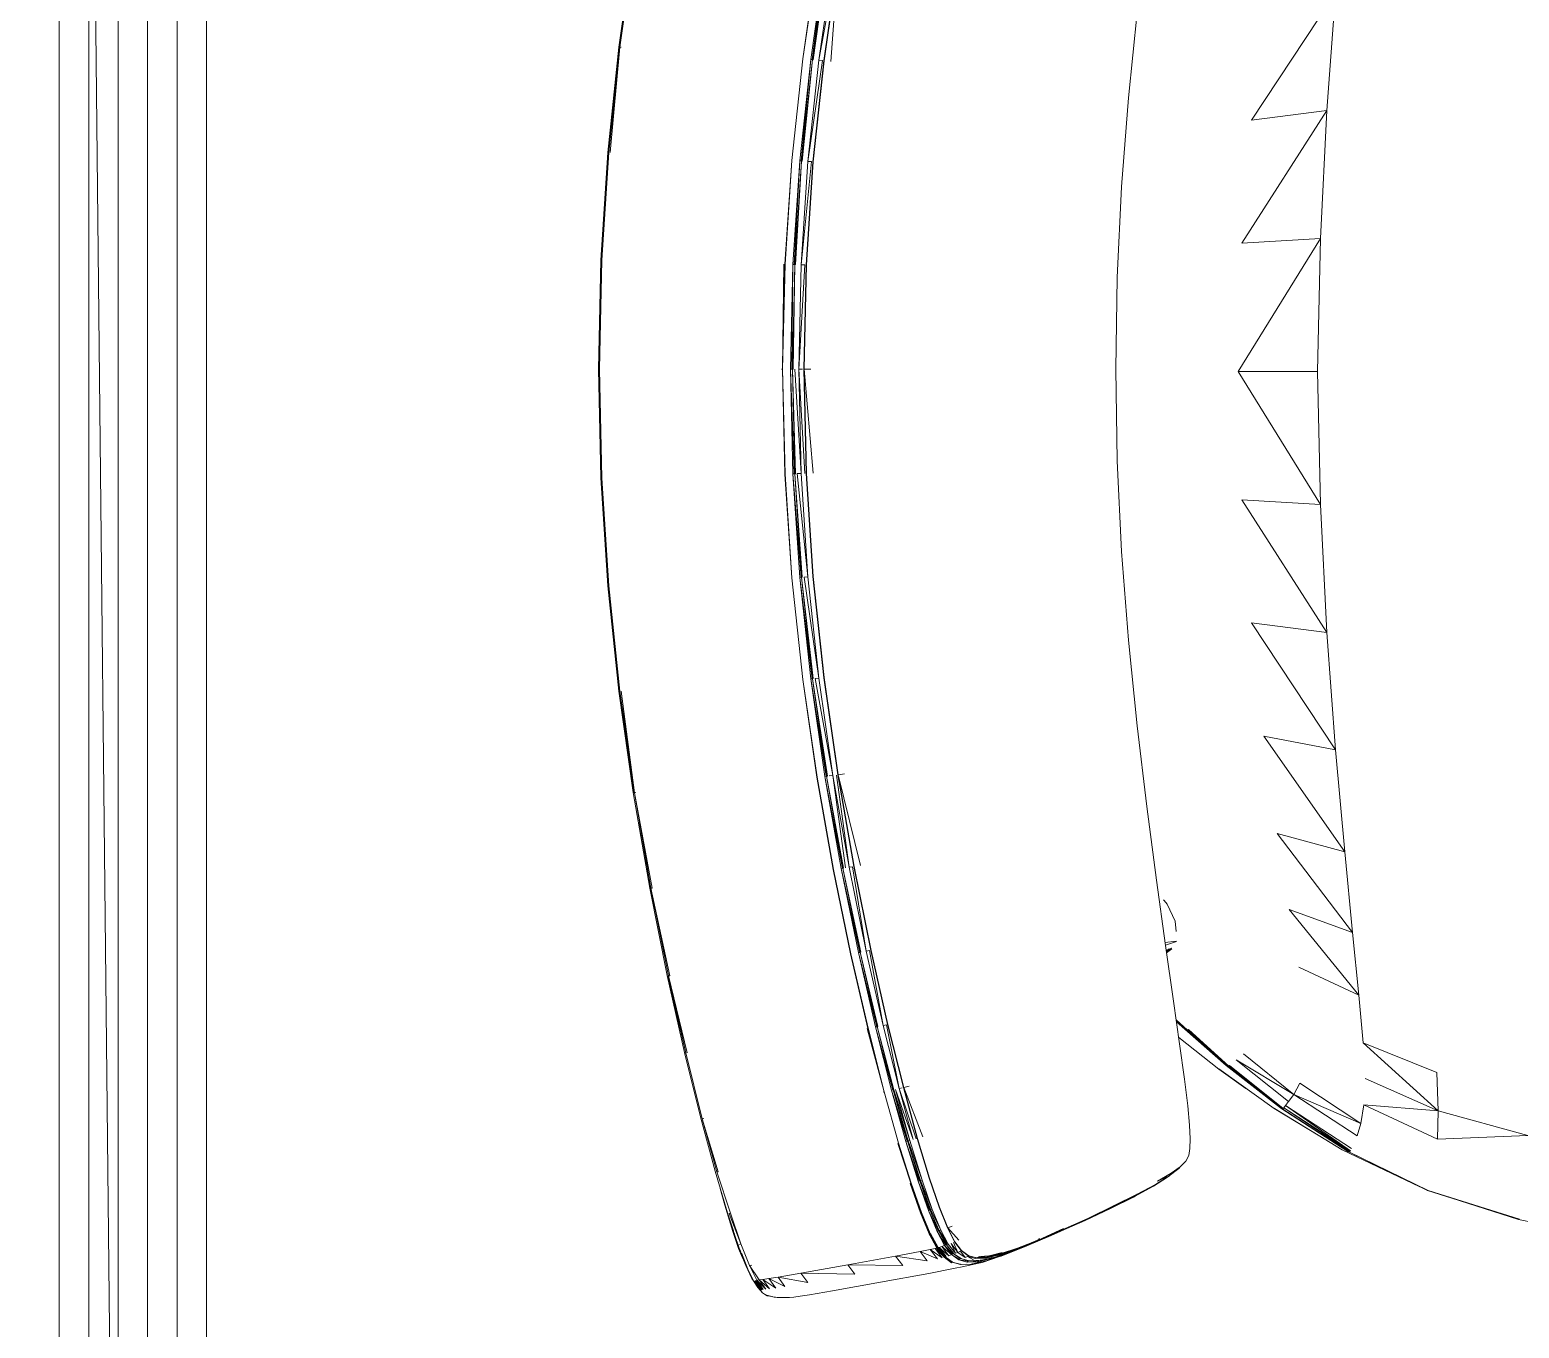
# Model space of a CAD drawing. Header units: millimetres. Extents: x 233224 to 234067, y -13631 to -11613.
# Drawn here: x 233249.7 to 233300.3, y -13433.5 to -13389.4 of the extents above; entities that cross this region are included whole.
import ezdxf

# ---------------------------------------------------------------- set-up
doc = ezdxf.new("R2010")
doc.units = ezdxf.units.MM
doc.header["$MEASUREMENT"] = 0
doc.set_wipeout_variables(frame=1)
doc.linetypes.add('Wipeout_Contour', pattern=[1000, 0, -1000])
for name, color, linetype, lineweight, true_color in [('2D Drafting - General_Pen_No__4', 7, 'Continuous', 20, 0x029e21), ('Interior - Furniture _Pen_No__4', 7, 'Continuous', 20, 0x029e21), ('Structural - Bearing_Pen_No__87', 7, 'Continuous', 20, 0x6a6a6a)]:
    doc.layers.add(name, color=color, linetype=linetype, lineweight=lineweight, true_color=true_color)
doc.layers.add('Interior - Furniture', color=7, linetype='Continuous')
doc.layers.add('Structural - Bearing', color=7, linetype='Continuous')

# ---------------------------------------------------------------- blocks, each defined once
blk = doc.blocks.new('Wall_26', base_point=(226008.48, -1398.43))
at = {"color": 254, "linetype": 'Wipeout_Contour', "lineweight": 0, "ltscale": 904598.672027}
blk.add_wipeout([(225958.48, -1398.43), (225958.48, -12902.14), (225968.48, -12902.14), (225968.48, -1398.43)], dxfattribs=at).dxf.layer = 'Structural - Bearing'
at = {"layer": 'Structural - Bearing_Pen_No__87', "linetype": 'Continuous', "flags": 128}
blk.add_lwpolyline([(225958.48, -1398.43), (225958.48, -12902.14)], dxfattribs=at)
at = {"color": 254, "linetype": 'Wipeout_Contour', "lineweight": 0, "ltscale": 904638.639123}
blk.add_wipeout([(225968.48, -1398.43), (225968.48, -12902.14), (225978.48, -12902.14), (225978.48, -1398.43)], dxfattribs=at).dxf.layer = 'Structural - Bearing'
at = {"layer": 'Structural - Bearing_Pen_No__87', "linetype": 'Continuous'}
blk.add_line((225968.48, -1398.43), (225968.48, -12902.14), dxfattribs=at)
at = {"color": 254, "linetype": 'Wipeout_Contour', "lineweight": 0, "ltscale": 904678.606221}
blk.add_wipeout([(225978.48, -1398.43), (225978.48, -12902.14), (225988.48, -12902.14), (225988.48, -1398.43)], dxfattribs=at).dxf.layer = 'Structural - Bearing'
at = {"layer": 'Structural - Bearing_Pen_No__87', "linetype": 'Continuous'}
blk.add_line((225978.48, -1398.43), (225978.48, -12902.14), dxfattribs=at)
at = {"color": 254, "linetype": 'Wipeout_Contour', "lineweight": 0, "ltscale": 904718.573323}
blk.add_wipeout([(225988.48, -1398.43), (225988.48, -12902.14), (225998.48, -12902.14), (225998.48, -1398.43)], dxfattribs=at).dxf.layer = 'Structural - Bearing'
at = {"layer": 'Structural - Bearing_Pen_No__87', "linetype": 'Continuous'}
blk.add_line((225988.48, -1398.43), (225988.48, -12902.14), dxfattribs=at)
at = {"color": 254, "linetype": 'Wipeout_Contour', "lineweight": 0, "ltscale": 904758.540427}
blk.add_wipeout([(225998.48, -1398.43), (225998.48, -12902.14), (226008.48, -12902.14), (226008.48, -1398.43)], dxfattribs=at).dxf.layer = 'Structural - Bearing'
at = {"layer": 'Structural - Bearing_Pen_No__87', "linetype": 'Continuous'}
blk.add_line((225998.48, -1398.43), (225998.48, -12902.14), dxfattribs=at)
at = {"layer": 'Structural - Bearing_Pen_No__87', "linetype": 'Continuous', "flags": 128}
blk.add_lwpolyline([(226008.48, -12902.14), (226008.48, -1398.43)], dxfattribs=at)
blk = doc.blocks.new('berjer kolsuz')
at = {"layer": 'Interior - Furniture _Pen_No__4', "linetype": 'Continuous'}
for p, q in [((-73.06, 263.98), (-108.91, 260.2)), ((-73.06, 263.98), (-108.91, 260.46)), ((-108.89, 260.57), (-73.05, 264.35)), ((-36.45, 266.34), (-73.06, 263.98)), ((-36.45, 266.34), (-73.06, 264.24)), ((-73.06, 263.98), (-73.06, 264.24)), ((-73.05, 264.35), (-36.44, 266.71)), ((0.55, 267.17), (-36.45, 266.34)), ((0.55, 267.17), (-36.45, 266.6)), ((-36.45, 266.6), (-36.45, 266.34)), ((-36.44, 266.71), (0.55, 267.54)), ((0.55, 267.54), (37.53, 266.71)), ((0.55, 267.43), (0.55, 267.17)), ((37.53, 266.34), (0.55, 267.17)), ((0.55, 267.17), (37.53, 266.6)), ((37.53, 266.71), (74.14, 264.35)), ((37.53, 266.34), (37.53, 266.6)), ((74.15, 263.98), (37.53, 266.34)), ((74.15, 264.24), (37.53, 266.34)), ((74.14, 264.35), (109.98, 260.57)), ((74.14, 263.53), (110, 260.2)), ((74.15, 263.98), (74.15, 264.24)), ((74.15, 263.98), (110, 260.46)), ((74.15, 263.98), (110, 260.2)), ((-108.91, 260.2), (-143.39, 255.32)), ((-143.39, 255.32), (-108.9, 259.74)), ((-108.91, 260.2), (-143.38, 255.59)), ((-143.36, 255.71), (-108.89, 260.57)), ((-108.91, 260.46), (-108.91, 260.2)), ((109.98, 260.57), (144.44, 255.71)), ((110, 260.2), (109.99, 259.74)), ((110, 260.2), (144.47, 255.32)), ((-175.86, 249.68), (-143.39, 255.32)), ((-143.39, 255.32), (-175.84, 249.22)), ((-175.83, 250.08), (-143.36, 255.71)), ((-153.53, 253.95), (-175.78, 250.1)), ((-143.37, 254.86), (-143.39, 255.32)), ((-205.59, 243.7), (-175.86, 249.68)), ((-205.57, 243.24), (-175.86, 249.68)), ((-205.49, 244.14), (-175.78, 250.1)), ((-175.86, 249.68), (-175.84, 249.22)), ((-205.58, 243.98), (-231.82, 237.79)), ((-205.59, 243.7), (-231.82, 237.79)), ((-205.59, 243.7), (-231.79, 237.32)), ((-205.49, 244.14), (-231.68, 238.27)), ((-205.59, 243.7), (-205.57, 243.24)), ((-254, 232.75), (-231.68, 238.27)), ((-231.82, 237.79), (-231.8, 238.08)), ((-231.82, 237.79), (-254.17, 232.24)), ((-286.16, 223.7), (-272.04, 227.9)), ((-272.24, 227.33), (-254.17, 232.24)), ((-254.17, 232.24), (-272.21, 226.85)), ((-254, 232.75), (-272.04, 227.9)), ((-254.14, 231.76), (-254.17, 232.24)), ((-286.38, 223.1), (-296.72, 219.12)), ((-292.53, 221.87), (-283.56, 224.57)), ((-283.47, 224.59), (-292.4, 221.84)), ((-286.8, 223.5), (-292.4, 221.84)), ((-292.27, 221.68), (-286.16, 223.7)), ((-285.78, 223.83), (-290.01, 222.46)), ((-286.38, 223.1), (-286.31, 222.63)), ((-286.31, 222.63), (-272.24, 227.33)), ((-285.78, 223.83), (-286.16, 223.7)), ((-281.52, 225.08), (-285.78, 223.83)), ((-277.91, 226.16), (-283.56, 224.57)), ((-283.47, 224.59), (-283.42, 224.53)), ((-272.24, 227.33), (-272.21, 226.85)), ((-303.21, 217.82), (-308.45, 215.4)), ((-307.69, 215.79), (-303.21, 217.82)), ((-305.82, 216.5), (-299.76, 218.96)), ((-296.72, 219.12), (-304.11, 216.2)), ((-300.72, 218.67), (-304.03, 217.41)), ((-304.03, 217.41), (-301.32, 218.46)), ((-304.03, 217.41), (-303.21, 217.82)), ((-301.6, 218.42), (-303.21, 217.82)), ((-301.42, 218.52), (-301.68, 218.37)), ((-298.25, 219.92), (-301.42, 218.52)), ((-301.42, 218.52), (-298.52, 219.62)), ((-300.27, 218.8), (-301.42, 218.52)), ((-298.52, 219.62), (-299.29, 219.13)), ((-298.52, 219.62), (-292.4, 221.84)), ((-292.8, 221.51), (-298.52, 219.62)), ((-296.66, 220.4), (-298.52, 219.62)), ((-298.25, 219.92), (-298.52, 219.62)), ((-298.25, 219.92), (-292.53, 221.87)), ((-296.66, 220.4), (-298.25, 219.92)), ((-297.2, 219.89), (-296.73, 220.18)), ((-296.72, 219.12), (-296.89, 219.55)), ((-296.72, 219.12), (-286.31, 222.63)), ((-296.66, 220.4), (-292.53, 221.87)), ((-292.4, 221.84), (-296.66, 220.4)), ((-293.29, 221.33), (-292.8, 221.51)), ((-292.87, 221.46), (-292.8, 221.51)), ((-292.8, 221.51), (-292.4, 221.84)), ((-292.8, 221.51), (-292.36, 221.64)), ((-292.4, 221.84), (-292.53, 221.87)), ((-292.1, 221.73), (-292.36, 221.65)), ((-311.5, 213.36), (-313.3, 211.79)), ((-312.75, 212.28), (-311.5, 213.36)), ((-310.2, 214.12), (-312.73, 212.19)), ((-312.73, 212.19), (-311.5, 213.36)), ((-309.54, 214.34), (-312.44, 212.24)), ((-312.44, 212.24), (-310.2, 214.12)), ((-312.3, 212.01), (-309.54, 214.34)), ((-312.3, 212.01), (-309.25, 214.17)), ((-312.23, 211.52), (-309.25, 214.17)), ((-309.09, 213.74), (-312.23, 211.52)), ((-312.15, 210.67), (-309.09, 213.74)), ((-308.96, 212.92), (-312.15, 210.67)), ((-312, 209.35), (-308.96, 212.92)), ((-309.66, 214.63), (-311.5, 213.36)), ((-311.5, 213.36), (-310.2, 214.12)), ((-310.2, 214.12), (-309.54, 214.34)), ((-304.03, 217.41), (-309.66, 214.63)), ((-308.45, 215.4), (-309.66, 214.63)), ((-309.54, 214.34), (-309.25, 214.17)), ((-309.25, 214.17), (-309.09, 213.74)), ((-309.09, 213.74), (-304.11, 216.2)), ((-309.09, 213.74), (-308.96, 212.92)), ((-304.11, 216.2), (-308.96, 212.92)), ((-308.96, 212.92), (-308.78, 211.63)), ((-308.45, 215.4), (-304.03, 217.41)), ((-307.69, 215.79), (-308.45, 215.4)), ((-305.82, 216.5), (-304.03, 217.41)), ((-303.95, 215.4), (-304.11, 216.2)), ((-314.87, 207.38), (-314.79, 207.79)), ((-314.18, 210.27), (-314.79, 207.79)), ((-314.32, 210.14), (-314.62, 208.48)), ((-314.41, 209.81), (-314.48, 209.2)), ((-314.41, 209.81), (-314.32, 210.14)), ((-314.32, 210.14), (-313.79, 211.13)), ((-313.79, 211.13), (-313.3, 211.79)), ((-313.3, 211.79), (-312.75, 212.28)), ((-308.78, 211.63), (-312, 209.35)), ((-311.71, 207.28), (-308.78, 211.63)), ((-311.71, 207.28), (-308.48, 209.58)), ((-311.22, 204.18), (-308.48, 209.58)), ((-308.78, 211.63), (-308.48, 209.58)), ((-308.48, 209.58), (-307.99, 206.5)), ((-314.93, 206.76), (-314.87, 207.38)), ((-314.92, 205.82), (-314.93, 206.76)), ((-314.92, 205.82), (-314.88, 202.61)), ((-314.88, 202.61), (-314.79, 201.17)), ((-307.99, 206.5), (-311.22, 204.18)), ((-309.87, 196.42), (-307.99, 206.5)), ((-307.99, 206.5), (-306.64, 198.78)), ((-35.1, 204.21), (-70.37, 201.86)), ((-70.36, 201.78), (-35.1, 204.21)), ((-35.09, 204.12), (-70.36, 201.78)), ((-35.1, 204.21), (0.55, 205.03)), ((-35.1, 204.21), (-35.09, 204.12)), ((0.55, 205.03), (-35.09, 204.12)), ((0.55, 204.94), (-35.09, 204.12)), ((0.55, 205.3), (0.55, 205.03)), ((36.18, 204.21), (0.55, 205.03)), ((0.55, 205.03), (36.19, 204.48)), ((0.55, 205.03), (0.55, 204.94)), ((36.18, 204.12), (0.55, 204.94)), ((0.55, 204.94), (36.18, 204.21)), ((36.18, 204.21), (71.45, 201.86)), ((36.18, 204.21), (36.18, 204.12)), ((71.44, 201.78), (36.18, 204.12)), ((71.45, 201.86), (36.18, 204.12)), ((-314.53, 199), (-314.79, 201.17)), ((-314.53, 199), (-314.05, 195.82)), ((-306.64, 198.78), (-309.87, 196.42)), ((-306.98, 180.38), (-306.64, 198.78)), ((-306.64, 198.78), (-303.79, 182.77)), ((-104.92, 198.13), (-138.16, 193.31)), ((-138.15, 193.22), (-104.92, 198.13)), ((-104.91, 198.04), (-138.15, 193.22)), ((-104.92, 198.13), (-70.37, 201.86)), ((-104.92, 198.13), (-104.91, 198.04)), ((-70.37, 201.86), (-104.91, 198.04)), ((-70.36, 201.78), (-104.91, 198.04)), ((-104.69, 195.38), (-70.21, 199.11)), ((-70.21, 199.11), (-104.65, 194.93)), ((-104.64, 194.76), (-70.17, 198.48)), ((-70.17, 198.48), (-104.61, 194.53)), ((-70.12, 197.64), (-104.44, 192.64)), ((-70.36, 201.78), (-70.37, 201.86)), ((-70.21, 199.11), (-35.01, 201.43)), ((-70.21, 199.11), (-70.18, 198.64)), ((-70.18, 198.64), (-35.01, 201.43)), ((-70.17, 198.48), (-34.99, 200.8)), ((-70.17, 198.48), (-70.16, 198.25)), ((-70.16, 198.25), (-34.99, 200.8)), ((-70.12, 197.64), (-70.04, 196.34)), ((-70.04, 196.34), (-34.97, 199.96)), ((-34.93, 198.65), (-70.04, 196.34)), ((-35.01, 201.43), (0.55, 202.25)), ((-35.01, 201.43), (-35, 200.97)), ((0.55, 202.25), (-35, 200.97)), ((-34.99, 200.8), (0.55, 201.62)), ((0.55, 201.62), (-34.99, 200.57)), ((-34.99, 200.57), (-34.99, 200.8)), ((-34.93, 198.65), (-34.97, 199.96)), ((0.55, 200.78), (-34.93, 198.65)), ((-34.93, 198.65), (0.55, 199.47)), ((0.55, 199.47), (-34.89, 197.41)), ((-34.88, 196.94), (0.55, 197.75)), ((0.55, 197.75), (-34.88, 196.84)), ((-34.88, 196.84), (0.55, 197.64)), ((0.55, 197.64), (-34.8, 194.55)), ((0.55, 202.25), (36.09, 201.43)), ((0.55, 202.25), (0.55, 201.79)), ((0.55, 201.79), (36.09, 201.43)), ((0.55, 201.38), (0.55, 201.62)), ((0.55, 201.62), (36.08, 200.8)), ((0.55, 201.38), (36.08, 200.8)), ((0.55, 199.47), (36.02, 198.65)), ((35.98, 197.41), (0.55, 199.47)), ((0.55, 199.47), (0.55, 198.22)), ((0.55, 197.64), (0.55, 197.75)), ((0.55, 197.75), (35.96, 196.94)), ((0.55, 195.35), (0.55, 197.64)), ((35.96, 196.84), (0.55, 197.64)), ((0.55, 197.64), (35.96, 196.94)), ((36.02, 198.65), (35.98, 197.41)), ((36.02, 198.65), (71.12, 196.34)), ((71.06, 195.11), (36.02, 198.65)), ((36.09, 201.43), (36.08, 200.97)), ((71.29, 199.11), (36.08, 200.97)), ((36.08, 200.57), (36.08, 200.8)), ((36.08, 200.8), (71.27, 198.48)), ((71.27, 198.48), (36.08, 200.57)), ((36.09, 201.43), (71.29, 199.11)), ((71.27, 198.48), (71.25, 198.25)), ((71.25, 198.25), (105.72, 194.76)), ((71.27, 198.48), (105.72, 194.76)), ((71.29, 199.11), (71.28, 198.64)), ((71.28, 198.64), (105.77, 195.38)), ((71.29, 199.11), (105.77, 195.38)), ((71.44, 201.78), (71.45, 201.86)), ((106, 198.04), (71.44, 201.78)), ((71.44, 201.78), (106, 198.13)), ((106, 198.13), (71.45, 201.86)), ((106, 198.13), (139.24, 193.31)), ((106, 198.13), (106, 198.04)), ((139.24, 193.22), (106, 198.04)), ((139.24, 193.31), (106, 198.04)), ((-312.69, 187.95), (-314.05, 195.82)), ((-169.48, 187.75), (-138.16, 193.31)), ((-138.16, 193.31), (-169.47, 187.66)), ((-138.15, 193.22), (-169.47, 187.66)), ((-138.15, 193.22), (-138.16, 193.31)), ((-137.85, 190.59), (-104.69, 195.38)), ((-137.81, 190.15), (-104.69, 195.38)), ((-137.79, 189.98), (-104.64, 194.76)), ((-137.76, 189.74), (-104.64, 194.76)), ((-137.52, 187.89), (-104.56, 193.93)), ((-104.44, 192.64), (-137.52, 187.89)), ((-104.69, 195.38), (-104.65, 194.93)), ((-104.61, 194.53), (-104.64, 194.76)), ((-104.44, 192.64), (-104.56, 193.93)), ((-104.44, 192.64), (-70.04, 196.34)), ((-104.3, 190.96), (-69.95, 194.64)), ((-69.95, 194.64), (-104.28, 190.85)), ((-104.28, 190.85), (-69.94, 194.53)), ((-69.95, 194.64), (-34.88, 196.94)), ((-69.95, 194.64), (-69.94, 194.53)), ((-69.94, 194.53), (-34.88, 196.94)), ((-34.88, 196.84), (-69.94, 194.53)), ((-34.88, 196.84), (-34.88, 196.94)), ((35.96, 196.84), (35.96, 196.94)), ((35.96, 196.94), (71.03, 194.64)), ((71.03, 194.64), (35.96, 196.84)), ((35.96, 196.84), (71.02, 194.53)), ((71.03, 194.64), (71.02, 194.53)), ((105.37, 190.85), (71.02, 194.53)), ((71.02, 194.53), (105.38, 190.96)), ((71.03, 194.64), (105.38, 190.96)), ((71.06, 195.11), (71.12, 196.34)), ((71.12, 196.34), (105.52, 192.64)), ((105.42, 191.42), (71.12, 196.34)), ((105.52, 192.64), (105.42, 191.42)), ((105.52, 192.64), (138.62, 187.89)), ((138.48, 186.68), (105.52, 192.64)), ((105.7, 194.53), (105.72, 194.76)), ((138.87, 189.98), (105.7, 194.53)), ((105.72, 194.76), (138.87, 189.98)), ((105.77, 195.38), (105.74, 194.93)), ((138.94, 190.59), (105.74, 194.93)), ((105.77, 195.38), (138.94, 190.59)), ((-312.69, 187.95), (-309.74, 171.73)), ((-198.16, 181.75), (-169.48, 187.75)), ((-169.48, 187.75), (-198.16, 181.83)), ((-169.47, 187.66), (-198.16, 181.75)), ((-169.48, 187.75), (-169.47, 187.66)), ((-169.1, 185.05), (-137.85, 190.59)), ((-137.85, 190.59), (-169.04, 184.61)), ((-169.03, 184.45), (-137.79, 189.98)), ((-137.79, 189.98), (-168.99, 184.22)), ((-168.89, 183.63), (-137.52, 187.89)), ((-168.72, 182.38), (-137.52, 187.89)), ((-137.85, 190.59), (-137.81, 190.15)), ((-137.79, 189.98), (-137.76, 189.74)), ((-137.68, 189.15), (-137.52, 187.89)), ((-137.34, 186.22), (-104.3, 190.96)), ((-137.33, 186.12), (-104.3, 190.96)), ((-104.28, 190.85), (-137.33, 186.12)), ((-104.28, 190.85), (-104.3, 190.96)), ((138.41, 186.12), (105.14, 188.61)), ((105.37, 190.85), (105.38, 190.96)), ((138.43, 186.22), (105.37, 190.85)), ((105.37, 190.85), (138.41, 186.12)), ((105.38, 190.96), (138.43, 186.22)), ((-303.79, 182.77), (-306.98, 180.38)), ((-304.04, 164.14), (-303.79, 182.77)), ((-303.79, 182.77), (-300.88, 166.56)), ((-197.72, 179.17), (-169.1, 185.05)), ((-197.66, 178.74), (-169.1, 185.05)), ((-197.63, 178.58), (-169.03, 184.45)), ((-197.58, 178.35), (-169.03, 184.45)), ((-197.27, 176.56), (-168.72, 182.38)), ((-169.1, 185.05), (-169.04, 184.61)), ((-168.99, 184.22), (-169.03, 184.45)), ((-137.38, 186.68), (-168.72, 182.38)), ((-168.72, 182.38), (-168.54, 181.2)), ((-168.48, 180.76), (-137.34, 186.22)), ((-137.34, 186.22), (-168.46, 180.66)), ((-168.46, 180.66), (-137.33, 186.12)), ((-137.33, 186.12), (-168.1, 178.51)), ((-137.33, 186.12), (-137.34, 186.22)), ((-137.03, 183.92), (-137.33, 186.12)), ((-223.48, 175.98), (-198.16, 181.83)), ((-198.16, 181.83), (-223.46, 175.9)), ((-198.16, 181.75), (-223.46, 175.9)), ((-222.98, 173.36), (-197.72, 179.17)), ((-197.72, 179.17), (-222.9, 172.94)), ((-222.87, 172.78), (-197.63, 178.58)), ((-197.63, 178.58), (-222.82, 172.56)), ((-198.16, 181.75), (-198.16, 181.83)), ((-197.72, 179.17), (-197.66, 178.74)), ((-197.63, 178.58), (-197.58, 178.35)), ((-168.54, 181.2), (-197.27, 176.56)), ((-197, 174.97), (-168.48, 180.76)), ((-196.97, 174.87), (-168.48, 180.76)), ((-168.46, 180.66), (-196.97, 174.87)), ((-168.46, 180.66), (-168.48, 180.76)), ((-245.04, 170.48), (-223.53, 176.24)), ((-223.48, 175.98), (-245.04, 170.48)), ((-245.03, 170.4), (-223.48, 175.98)), ((-223.46, 175.9), (-245.03, 170.4)), ((-244.5, 167.91), (-222.98, 173.36)), ((-244.4, 167.49), (-222.98, 173.36)), ((-244.36, 167.33), (-222.87, 172.78)), ((-244.31, 167.11), (-222.87, 172.78)), ((-223.48, 175.98), (-223.46, 175.9)), ((-222.98, 173.36), (-222.9, 172.94)), ((-222.82, 172.56), (-222.87, 172.78)), ((-222.47, 170.8), (-197.27, 176.56)), ((-197.06, 175.41), (-222.47, 170.8)), ((-222.16, 169.27), (-197, 174.97)), ((-197, 174.97), (-222.14, 169.16)), ((-222.14, 169.16), (-196.97, 174.87)), ((-197.06, 175.41), (-197.27, 176.56)), ((-197, 174.97), (-196.97, 174.87)), ((-306.72, 155.31), (-309.74, 171.73)), ((-262.48, 165.6), (-245.04, 170.48)), ((-245.04, 170.48), (-262.47, 165.52)), ((-245.03, 170.4), (-262.47, 165.52)), ((-261.88, 163.07), (-244.5, 167.91)), ((-244.5, 167.91), (-261.78, 162.66)), ((-261.73, 162.51), (-244.36, 167.33)), ((-244.36, 167.33), (-261.68, 162.29)), ((-244.31, 167.11), (-261.55, 161.74)), ((-245.1, 170.74), (-245.04, 170.48)), ((-245.04, 170.48), (-245.03, 170.4)), ((-244.5, 167.91), (-244.4, 167.49)), ((-244.36, 167.33), (-244.31, 167.11)), ((-243.92, 165.4), (-222.47, 170.8)), ((-222.24, 169.68), (-243.92, 165.4)), ((-243.59, 163.92), (-222.16, 169.27)), ((-243.56, 163.81), (-222.16, 169.27)), ((-222.14, 169.16), (-243.56, 163.81)), ((-222.47, 170.8), (-222.24, 169.68)), ((-222.14, 169.16), (-222.16, 169.27)), ((-304.04, 164.14), (-300.88, 166.56)), ((-302.48, 155.82), (-300.88, 166.56)), ((-300.88, 166.56), (-299.35, 158.25)), ((-276.07, 161.38), (-262.54, 165.85)), ((-262.48, 165.6), (-276.07, 161.38)), ((-276.04, 161.31), (-262.48, 165.6)), ((-262.47, 165.52), (-276.04, 161.31)), ((-275.44, 158.9), (-261.88, 163.07)), ((-275.3, 158.5), (-261.88, 163.07)), ((-275.25, 158.35), (-261.73, 162.51)), ((-275.2, 158.12), (-261.73, 162.51)), ((-275.07, 157.58), (-261.68, 162.29)), ((-262.48, 165.6), (-262.47, 165.52)), ((-261.88, 163.07), (-261.78, 162.66)), ((-261.68, 162.29), (-261.73, 162.51)), ((-261.55, 161.74), (-261.68, 162.29)), ((-244.19, 166.55), (-261.55, 161.74)), ((-244.19, 166.55), (-261.27, 160.63)), ((-261.27, 160.63), (-243.92, 165.4)), ((-243.92, 165.4), (-261.01, 159.59)), ((-260.89, 159.21), (-243.59, 163.92)), ((-243.59, 163.92), (-260.88, 159.1)), ((-260.88, 159.1), (-243.56, 163.81)), ((-243.56, 163.81), (-260.35, 157.28)), ((-243.92, 165.4), (-243.68, 164.32)), ((-243.56, 163.81), (-243.59, 163.92)), ((-243.06, 161.9), (-243.56, 163.81)), ((-299.35, 158.25), (-302.48, 155.82)), ((-301.79, 152.35), (-299.35, 158.25)), ((-299.35, 158.25), (-298.66, 154.79)), ((-293.28, 155.12), (-286.17, 158.11)), ((-293.18, 154.88), (-286.17, 158.11)), ((-293.13, 154.8), (-286.08, 157.86)), ((-286.04, 157.79), (-293.13, 154.8)), ((-286.17, 158.11), (-276.14, 161.64)), ((-286.17, 158.11), (-286.08, 157.86)), ((-276.14, 161.64), (-286.08, 157.86)), ((-286.08, 157.86), (-286.04, 157.79)), ((-276.07, 161.38), (-286.04, 157.79)), ((-276.04, 161.31), (-286.04, 157.79)), ((-285.42, 155.42), (-275.44, 158.9)), ((-275.44, 158.9), (-285.26, 155.03)), ((-285.19, 154.88), (-275.25, 158.35)), ((-275.25, 158.35), (-285.15, 154.64)), ((-275.2, 158.12), (-285.03, 154.12)), ((-275.07, 157.58), (-285.03, 154.12)), ((-276.07, 161.38), (-276.14, 161.64)), ((-276.04, 161.31), (-276.07, 161.38)), ((-275.44, 158.9), (-275.3, 158.5)), ((-275.25, 158.35), (-275.2, 158.12)), ((-275.2, 158.12), (-275.07, 157.58)), ((-261.55, 161.74), (-275.07, 157.58)), ((-274.37, 155.15), (-260.89, 159.21)), ((-274.34, 155.05), (-260.89, 159.21)), ((-260.88, 159.1), (-274.34, 155.05)), ((-260.88, 159.1), (-260.89, 159.21)), ((-305.12, 146.9), (-306.72, 155.31)), ((-298.66, 154.79), (-301.79, 152.35)), ((-301.42, 150.68), (-298.66, 154.79)), ((-298.31, 153.12), (-301.42, 150.68)), ((-301.24, 150.1), (-298.31, 153.12)), ((-301.24, 150.1), (-298.14, 152.53)), ((-301.09, 149.87), (-298.14, 152.53)), ((-301.02, 149.81), (-298.01, 152.29)), ((-297.95, 152.23), (-301.02, 149.81)), ((-298.66, 154.79), (-298.31, 153.12)), ((-298.31, 153.12), (-298.14, 152.53)), ((-298.14, 152.53), (-293.28, 155.12)), ((-298.14, 152.53), (-298.01, 152.29)), ((-293.28, 155.12), (-298.01, 152.29)), ((-298.01, 152.29), (-297.95, 152.23)), ((-293.13, 154.8), (-297.96, 152.12)), ((-297.96, 152.12), (-293.13, 154.71)), ((-297.96, 152.12), (-297.95, 152.23)), ((-297.9, 151.74), (-297.96, 152.12)), ((-293.18, 154.88), (-297.95, 152.23)), ((-293.13, 154.8), (-297.95, 152.23)), ((-297.3, 149.93), (-292.49, 152.47)), ((-292.49, 152.47), (-297.07, 149.56)), ((-296.95, 149.41), (-292.21, 151.95)), ((-292.21, 151.95), (-296.93, 149.16)), ((-293.28, 155.12), (-293.18, 154.88)), ((-293.18, 154.88), (-293.13, 154.8)), ((-292.49, 152.47), (-285.42, 155.42)), ((-292.3, 152.1), (-292.49, 152.47)), ((-292.3, 152.1), (-285.42, 155.42)), ((-292.21, 151.95), (-285.19, 154.88)), ((-292.21, 151.95), (-292.17, 151.71)), ((-292.17, 151.71), (-285.19, 154.88)), ((-292.07, 151.19), (-285.15, 154.64)), ((-285.03, 154.12), (-292.07, 151.19)), ((-285.42, 155.42), (-285.26, 155.03)), ((-285.15, 154.64), (-285.19, 154.88)), ((-285.03, 154.12), (-285.15, 154.64)), ((-284.28, 151.79), (-274.37, 155.15)), ((-274.37, 155.15), (-284.26, 151.68)), ((-284.26, 151.68), (-274.34, 155.05)), ((-274.37, 155.15), (-274.34, 155.05)), ((-304.4, 143.4), (-305.12, 146.9)), ((-302.95, 147.38), (-303.73, 144.51)), ((-303.67, 144.33), (-302.89, 147.2)), ((-303.59, 144.62), (-302.95, 147.38)), ((-303.11, 147.6), (-301.24, 150.1)), ((-303.11, 147.6), (-302.95, 147.38)), ((-301.24, 150.1), (-302.95, 147.38)), ((-302.95, 147.38), (-302.85, 147.31)), ((-302.85, 147.31), (-302.89, 147.2)), ((-301.09, 149.87), (-302.85, 147.31)), ((-301.02, 149.81), (-302.85, 147.31)), ((-302.17, 145.08), (-300.36, 147.54)), ((-300.36, 147.54), (-301.87, 144.72)), ((-301.7, 144.56), (-299.93, 147.02)), ((-299.93, 147.02), (-301.7, 144.28)), ((-301.09, 149.87), (-301.24, 150.1)), ((-301.02, 149.81), (-301.09, 149.87)), ((-297.9, 151.74), (-301, 149.32)), ((-300.72, 148.42), (-297.9, 151.74)), ((-297.63, 150.83), (-300.72, 148.42)), ((-300.36, 147.54), (-300.72, 148.42)), ((-300.36, 147.54), (-297.63, 150.83)), ((-300.36, 147.54), (-297.3, 149.93)), ((-300.36, 147.54), (-300.08, 147.18)), ((-300.08, 147.18), (-297.3, 149.93)), ((-299.93, 147.02), (-296.95, 149.41)), ((-299.93, 146.76), (-296.95, 149.41)), ((-299.93, 147.02), (-299.93, 146.76)), ((-296.85, 148.64), (-299.88, 146.25)), ((-299.88, 146.25), (-296.55, 147.7)), ((-299.58, 145.36), (-296.55, 147.7)), ((-296.22, 146.84), (-299.58, 145.36)), ((-297.9, 151.74), (-297.63, 150.83)), ((-297.63, 150.83), (-297.3, 149.93)), ((-297.3, 149.93), (-297.07, 149.56)), ((-296.93, 149.16), (-296.95, 149.41)), ((-296.93, 149.16), (-292.17, 151.71)), ((-296.85, 148.64), (-296.93, 149.16)), ((-292.17, 151.71), (-296.85, 148.64)), ((-292.07, 151.19), (-296.85, 148.64)), ((-296, 146.53), (-291.28, 148.97)), ((-291.28, 148.97), (-295.99, 146.41)), ((-295.99, 146.41), (-291.26, 148.86)), ((-291.26, 148.86), (-295.48, 145.02)), ((-292.17, 151.71), (-292.07, 151.19)), ((-291.28, 148.97), (-284.28, 151.79)), ((-291.26, 148.86), (-291.28, 148.97)), ((-291.26, 148.86), (-284.28, 151.79)), ((-284.26, 151.68), (-291.26, 148.86)), ((-290.73, 147.35), (-291.26, 148.86)), ((-284.26, 151.68), (-284.28, 151.79)), ((-303.4, 138.83), (-304.4, 143.4)), ((-303.61, 140.93), (-303.73, 144.51)), ((-303.73, 144.51), (-303.61, 142.49)), ((-303.64, 144.44), (-303.73, 144.51)), ((-303.67, 144.33), (-303.56, 140.75)), ((-302.93, 142.23), (-302.17, 145.08)), ((-302.79, 138.66), (-302.93, 142.23)), ((-302.93, 142.23), (-302.45, 138.31)), ((-302.61, 141.86), (-302.93, 142.23)), ((-302.61, 141.86), (-302.17, 145.08)), ((-302.42, 141.7), (-301.7, 144.56)), ((-302.42, 141.42), (-301.7, 144.56)), ((-302.42, 141.7), (-302.42, 141.42)), ((-302.17, 145.08), (-301.87, 144.72)), ((-301.01, 142.17), (-302.09, 140.13)), ((-301.72, 139.41), (-301.01, 142.17)), ((-301.7, 144.28), (-301.7, 144.56)), ((-301.41, 138.96), (-300.72, 141.87)), ((-300.72, 141.73), (-301.41, 138.96)), ((-301.4, 139.1), (-300.72, 141.87)), ((-301.36, 142.94), (-299.58, 145.36)), ((-299.23, 144.55), (-301.36, 142.94)), ((-301.36, 142.94), (-301.01, 142.17)), ((-300.72, 141.87), (-298.97, 144.24)), ((-298.97, 144.24), (-300.72, 141.73)), ((-300.72, 141.73), (-298.97, 144.11)), ((-300.72, 141.73), (-300.72, 141.87)), ((-299.58, 145.36), (-299.88, 146.25)), ((-299.23, 144.55), (-299.58, 145.36)), ((-298.97, 144.24), (-296, 146.53)), ((-298.97, 144.11), (-296, 146.53)), ((-295.99, 146.41), (-298.97, 144.11)), ((-298.97, 144.24), (-298.97, 144.11)), ((-295.99, 146.41), (-296, 146.53)), ((-303.61, 140.93), (-303.56, 140.89)), ((-303.61, 140.93), (-303.54, 140.58)), ((-303.56, 140.75), (-303.51, 140.38)), ((-302.48, 135.8), (-303.51, 140.38)), ((-303.4, 138.83), (-302.99, 137.15)), ((-302.99, 137.15), (-301.04, 131.27)), ((-301.73, 134.09), (-302.79, 138.66)), ((-302.79, 138.66), (-302.45, 138.31)), ((-301.38, 133.73), (-302.79, 138.66)), ((-302.42, 141.42), (-302.25, 137.86)), ((-302.25, 137.86), (-302.22, 137.39)), ((-301.17, 132.84), (-302.22, 137.39)), ((-301.55, 135.92), (-301.72, 139.41)), ((-301.72, 139.41), (-301.32, 135.67)), ((-301.51, 139.15), (-301.72, 139.41)), ((-301.41, 138.96), (-301.4, 139.1)), ((-301.21, 135.48), (-301.41, 138.96)), ((-301.41, 138.96), (-300.75, 134.75)), ((-300.97, 138.08), (-301.41, 138.96)), ((-300.97, 138.08), (-300.75, 134.75)), ((-300.54, 129.91), (-302.48, 135.8)), ((-301.73, 134.09), (-301.38, 133.73)), ((-299.76, 128.2), (-301.73, 134.09)), ((-301.73, 134.09), (-300.22, 130.02)), ((-300.48, 131.42), (-301.55, 135.92)), ((-301.55, 135.92), (-301.32, 135.67)), ((-300.24, 131.18), (-301.55, 135.92)), ((-301.21, 135.5), (-301.21, 135.48)), ((-299.65, 130.36), (-301.21, 135.48)), ((-301.21, 135.48), (-300.14, 130.98)), ((-300.75, 134.75), (-301.21, 135.48)), ((-299.19, 126.98), (-301.17, 132.84)), ((-300.75, 134.75), (-299.65, 130.36)), ((-301.04, 131.27), (-300.83, 130.68)), ((-300.63, 130.19), (-300.83, 130.68)), ((-300.64, 130.19), (-300.59, 130.08)), ((-297.75, 122.8), (-300.54, 129.91)), ((-300.48, 131.42), (-300.24, 131.18)), ((-298.51, 125.59), (-300.48, 131.42)), ((-300.48, 131.42), (-298.27, 125.36)), ((-298.16, 125.19), (-300.14, 130.98)), ((-296.97, 121.07), (-299.76, 128.2)), ((-299.76, 128.2), (-299.52, 127.96)), ((-298.44, 125.06), (-299.76, 128.2)), ((-296.4, 119.89), (-299.19, 126.98)), ((-295.74, 118.54), (-298.51, 125.59)), ((-298.51, 125.59), (-298.27, 125.36)), ((-295.5, 118.32), (-298.51, 125.59)), ((-298.16, 125.19), (-295.4, 118.15)), ((-297.4, 121.93), (-297.75, 122.8)), ((-297.4, 121.93), (-293.88, 113.65)), ((-296.97, 121.07), (-296.81, 120.91)), ((-296.97, 121.07), (-296.04, 118.99)), ((-296.11, 119.17), (-296.4, 119.89)), ((-292.62, 110.94), (-296.11, 119.17)), ((-295.74, 118.54), (-295.5, 118.32)), ((-292.25, 110.32), (-295.74, 118.54)), ((-295.74, 118.54), (-292.03, 110.1)), ((-291.93, 109.94), (-295.4, 118.15)), ((-295.4, 118.15), (-291.46, 109.48)), ((-294.91, 117.65), (-295.4, 118.15)), ((-289.92, 104.85), (-293.88, 113.65)), ((-293.45, 112.79), (-293.37, 112.72)), ((-293.02, 111.86), (-293.45, 112.79)), ((-288.71, 102.18), (-292.62, 110.94)), ((-288.37, 101.58), (-292.25, 110.32)), ((-292.25, 110.32), (-292.03, 110.1)), ((-288.14, 101.37), (-292.25, 110.32)), ((-291.93, 109.94), (-288.06, 101.22)), ((-289.92, 104.85), (-289.49, 103.94)), ((-288.71, 102.18), (-284.68, 93.57)), ((-284.35, 92.99), (-288.37, 101.58)), ((-288.37, 101.58), (-284.13, 92.79)), ((-288.14, 101.37), (-288.37, 101.58)), ((-284.06, 92.65), (-288.06, 101.22)), ((-288.06, 101.22), (-283.65, 92.25)), ((-284.68, 93.57), (-280.79, 85.78)), ((-284.35, 92.99), (-284.13, 92.79)), ((-280.28, 85.03), (-284.35, 92.99)), ((-284.07, 92.67), (-284.06, 92.65)), ((-280.22, 84.89), (-284.06, 92.65)), ((-279.86, 84.53), (-284.06, 92.65)), ((-283.65, 92.25), (-284.06, 92.65)), ((-283.65, 92.25), (-279.86, 84.53)), ((-61.42, 89.75), (-30.6, 91.23)), ((-30.6, 91.23), (0.55, 91.76)), ((0.55, 91.76), (31.68, 91.23)), ((31.68, 91.23), (62.5, 89.75)), ((-120.66, 84.47), (-91.6, 87.41)), ((-91.6, 87.41), (-61.42, 89.75)), ((62.5, 89.75), (92.7, 87.41)), ((92.7, 87.41), (121.74, 84.47)), ((-280.79, 85.78), (-280.49, 85.21)), ((-280.49, 85.21), (-277.04, 78.93)), ((-280.49, 85.21), (-277.2, 79.37)), ((-280.28, 85.03), (-280.49, 85.21)), ((-280.22, 84.89), (-276.79, 78.63)), ((-280.22, 84.89), (-276.49, 78.29)), ((-279.86, 84.53), (-280.22, 84.89)), ((-279.86, 84.53), (-276.49, 78.29)), ((-148.04, 81.2), (-173.14, 77.87)), ((-120.66, 84.47), (-148.04, 81.2)), ((-277.04, 78.93), (-274.04, 74.16)), ((-277.04, 78.93), (-276.87, 78.77)), ((-273.8, 73.86), (-276.79, 78.63)), ((-273.57, 73.56), (-276.79, 78.63)), ((-276.49, 78.29), (-276.79, 78.63)), ((-276.49, 78.29), (-273.57, 73.56)), ((-275.38, 77.52), (-272.68, 72.89)), ((-273.57, 73.56), (-275.38, 77.52)), ((-173.14, 77.87), (-195.31, 74.8)), ((-274.04, 74.16), (-273.53, 73.51)), ((-273.8, 73.86), (-273.57, 73.56)), ((-273.57, 73.56), (-272.68, 72.89)), ((-273.57, 73.56), (-271.12, 70.36)), ((-272.68, 72.89), (-270.54, 69.84)), ((-271.12, 70.36), (-272.68, 72.89)), ((-228.7, 70.07), (-214.25, 72.15)), ((-224.1, 67.41), (-220.52, 71.25)), ((-224.1, 67.41), (-220.78, 71.21)), ((-224.08, 67.79), (-221.14, 71.16)), ((-221.28, 71.14), (-223.76, 68.3)), ((-195.31, 74.8), (-214.25, 72.15)), ((-197.79, 74.46), (-196.4, 72.72)), ((-197.67, 74.48), (-196.27, 72.86)), ((-197.65, 74.48), (-196.27, 72.86)), ((-197.62, 74.48), (-196.3, 72.95)), ((-196.55, 73.67), (-197.28, 74.53)), ((-196.56, 73.71), (-197.27, 74.53)), ((-196.54, 73.64), (-196.85, 74.59)), ((-196.36, 73.04), (-196.54, 73.64)), ((-196.26, 72.9), (-196.27, 72.86)), ((-195.15, 74.82), (-193.96, 71.16)), ((-194.32, 74.95), (-193.85, 71.18)), ((-190.5, 71.28), (-187.01, 71.59)), ((-187.01, 71.59), (-181.32, 74.28)), ((-181.32, 74.28), (-179.97, 75.35)), ((-179.79, 75.49), (-179.97, 75.35)), ((-270.54, 69.84), (-271.12, 70.36)), ((-270.54, 69.84), (-268.64, 67.98)), ((-266.7, 66.98), (-268.64, 67.98)), ((-264.29, 66.56), (-266.7, 66.98)), ((-264.29, 66.56), (-261, 66.45)), ((-256.32, 66.67), (-261, 66.45)), ((-249.76, 67.29), (-256.32, 66.67)), ((-240.74, 68.4), (-249.76, 67.29)), ((-240.74, 68.4), (-228.7, 70.07)), ((-237.29, 56.77), (-226.61, 70.37)), ((-236.36, 53.38), (-224.1, 67.41)), ((-236.36, 53.38), (-223.91, 67.04)), ((-236.34, 53.76), (-224.08, 67.79)), ((-223.76, 68.3), (-236.06, 54.24)), ((-224.1, 67.41), (-223.91, 67.04)), ((-250.7, 37.99), (-237.2, 56.77)), ((-243.85, 47.53), (-237.29, 56.77)), ((-250.73, 35.32), (-236.34, 53.76)), ((-250.73, 34.93), (-236.36, 53.38)), ((-250.73, 34.93), (-236.13, 53.07)), ((-236.06, 54.24), (-250.49, 35.75)), ((-234.2, 50.79), (-248.28, 33.03)), ((-234.2, 50.79), (-245.9, 31.22)), ((-236.36, 53.38), (-236.13, 53.07)), ((-245.9, 31.22), (-232.09, 48.31)), ((-128.86, 17.07), (-85.68, 45.67)), ((-43.81, 48.87), (-88.95, 20.02)), ((-85.68, 45.67), (-88.95, 20.02)), ((-0.25, 50.21), (-45.49, 22.25)), ((-43.81, 48.87), (-45.49, 22.25)), ((-0.25, 23.18), (-0.25, 50.21)), ((44.99, 22.25), (-0.25, 50.21)), ((44.99, 22.25), (43.31, 48.87)), ((88.45, 20.02), (43.31, 48.87)), ((128.36, 17.07), (85.18, 45.67)), ((85.18, 45.67), (88.45, 20.02)), ((-163.43, 13.97), (-124.16, 41.45)), ((-128.86, 17.07), (-124.16, 41.45)), ((-265.3, 12.88), (-250.56, 35.66)), ((-264.77, 14.79), (-250.71, 37.77)), ((-262.06, 19.21), (-250.7, 37.99)), ((-250.49, 35.75), (-250.56, 35.66)), ((-157.27, 36.94), (-190.89, 11.27)), ((-157.27, 36.94), (-163.43, 13.97)), ((-265.41, 12.56), (-250.73, 35.32)), ((-265.39, 12.17), (-250.47, 34.7)), ((-250.47, 34.7), (-265.09, 12)), ((-249.72, 34.13), (-265.09, 12)), ((-249.72, 34.13), (-264.25, 11.62)), ((-259.98, 9.73), (-245.9, 31.22)), ((-255.76, 8.46), (-245.9, 31.22)), ((-250.47, 34.7), (-250.73, 34.93)), ((-250.47, 34.7), (-249.72, 34.13)), ((-249.72, 34.13), (-248.28, 33.03)), ((-245.9, 31.22), (-248.28, 33.03)), ((-242.11, 29.24), (-245.9, 31.22)), ((-183.05, 32.86), (-212.23, 9.12)), ((-183.05, 32.86), (-190.89, 11.27)), ((-242.11, 29.24), (-255.76, 8.46)), ((-202.7, 29.6), (-212.23, 9.12)), ((-45.49, 22.25), (-88.95, 20.02)), ((-0.25, 23.18), (-45.49, 22.25)), ((44.99, 22.25), (-0.25, 23.18)), ((88.45, 20.02), (44.99, 22.25)), ((-128.86, 17.07), (-163.43, 13.97)), ((-88.95, 20.02), (-128.86, 17.07)), ((128.36, 17.07), (88.45, 20.02)), ((-278.57, -14.39), (-265.41, 12.56)), ((-278.54, -14.17), (-265.35, 12.79)), ((-264.77, 14.79), (-277.29, -11.59)), ((-265.3, 12.88), (-265.35, 12.79)), ((-190.89, 11.27), (-212.23, 9.12)), ((-163.43, 13.97), (-190.89, 11.27)), ((-249.45, 7.45), (-261.14, -17.61)), ((-255.76, 8.46), (-259.98, 9.73)), ((-249.45, 7.45), (-255.76, 8.46)), ((-251.5, -17.81), (-228.43, 7.68)), ((-251.5, -17.81), (-249.45, 7.45)), ((-251.5, -17.81), (-240.52, 7.07)), ((-238.51, -17.38), (-228.43, 7.68)), ((-212.23, 9.12), (-228.43, 7.68)), ((-278.51, -14.09), (-269.23, 4.85)), ((-288.36, -45.44), (-278.57, -14.39)), ((-288.35, -45.12), (-278.54, -14.17)), ((-278.54, -14.17), (-278.51, -14.09)), ((-279.24, -16.38), (-288.37, -45.12)), ((-261.14, -17.61), (-259.83, -48.22)), ((-251.5, -17.81), (-261.14, -17.61)), ((-251.5, -17.81), (-259.83, -48.22)), ((-238.51, -17.38), (-251.5, -17.81)), ((-288.37, -45.12), (-295.57, -78.99)), ((-288.38, -45.2), (-288.35, -45.12))]:
    blk.add_line(p, q, dxfattribs=at)
blk.add_point((-196.55, 73.67), dxfattribs=at)

msp = doc.modelspace()

# ---------------------------------------------------------------- block references
at = {"layer": 'Interior - Furniture', "color": 104, "linetype": 'Continuous', "lineweight": 20, "true_color": 0x029e21, "xscale": 0.1, "yscale": 0.1, "zscale": 100, "rotation": 90}
msp.add_blockref('berjer kolsuz', (233295.746, -13401.01), dxfattribs=at)
at = {"layer": 'Structural - Bearing', "xscale": 0.1, "yscale": 0.1, "zscale": 0.1}
msp.add_blockref('Wall_26', (233255.677, -12390.087), dxfattribs=at)

# ---------------------------------------------------------------- next in the draw order: linework, layer by layer
at = {"layer": '2D Drafting - General_Pen_No__4', "linetype": 'Continuous'}
for p, q in [((233253.671, -13555.087), (233249.674, -13177.449)), ((233249.674, -13177.449), (233253.671, -13555.087))]:
    msp.add_line(p, q, dxfattribs=at)

doc.saveas('drawing.dxf')
